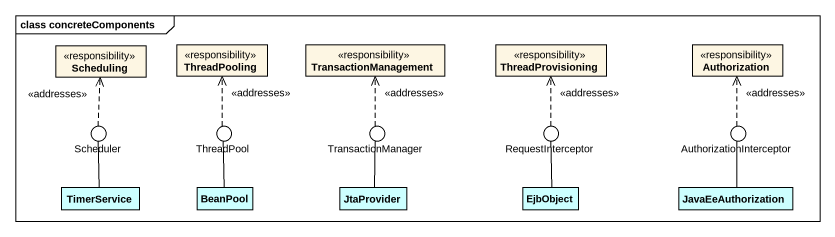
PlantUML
@startuml
mainframe class concreteComponents
allowmixing
hide circle
hide empty members
class Scheduling <<responsibility>>
class ThreadPooling <<responsibility>>
class TransactionManagement <<responsibility>>
class ThreadProvisioning <<responsibility>>
class Authorization <<responsibility>>
() Scheduler
() ThreadPool
() TransactionManager
() RequestInterceptor
() AuthorizationInterceptor
class TimerService #CCFFFF
class BeanPool #CCFFFF
class JtaProvider #CCFFFF
class EjbObject #CCFFFF
class JavaEeAuthorization #CCFFFF
Scheduler .up.> Scheduling : <<addresses>>
ThreadPool .up.> ThreadPooling : <<addresses>>
TransactionManager .up.> TransactionManagement : <<addresses>>
RequestInterceptor .up.> ThreadProvisioning : <<addresses>>
AuthorizationInterceptor .up.> Authorization : <<addresses>>
TimerService -up- Scheduler
BeanPool -up- ThreadPool
JtaProvider -up- TransactionManager
EjbObject -up- RequestInterceptor
JavaEeAuthorization -up- AuthorizationInterceptor
@enduml
